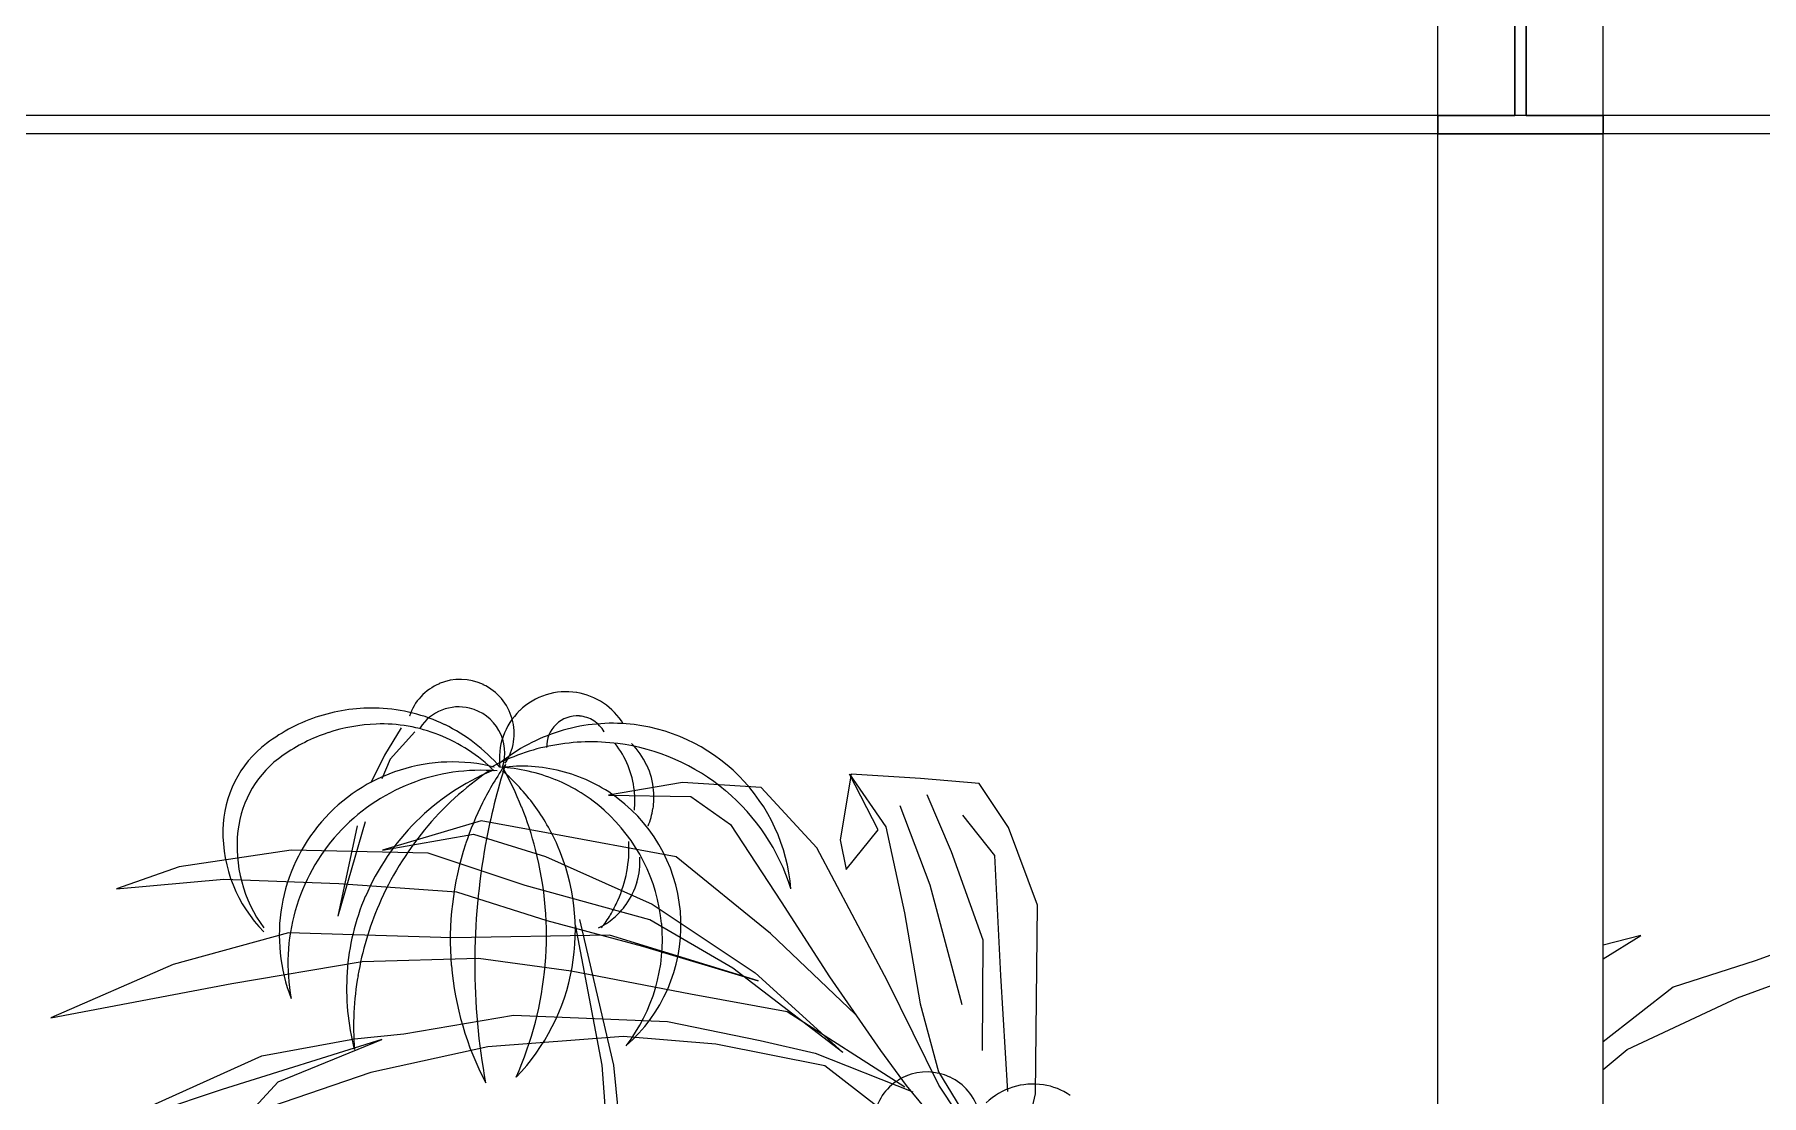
# Model space of a CAD drawing. Header units: millimetres. Extents: x 0 to 77.1, y -22.3 to 58.9.
# Drawn here: x 11.41 to 12.546, y -9.027 to -8.329 of the extents above; entities that cross this region are included whole.
import ezdxf

# ---------------------------------------------------------------- set-up
doc = ezdxf.new("R2010")
doc.units = ezdxf.units.MM
doc.linetypes.add('0', pattern=[0])
for name, color, linetype, lineweight in [('0.1normal', 7, 'Continuous', 15), ('01 TERRENO', 7, 'Continuous', 140), ('01 Vegetacion 2', 253, 'Continuous', 9), ('01 Vegetación 1', 251, 'Continuous', 9), ('01gorda', 7, 'Continuous', 30)]:
    doc.layers.add(name, color=color, linetype=linetype, lineweight=lineweight)

msp = doc.modelspace()

# ---------------------------------------------------------------- linework, layer by layer
msp.add_line((12.3329, -8.3943), (12.4418, -8.3943))
at = {"layer": '0.1normal'}
for p, q in [((12.4418, -10.0333), (12.4418, -5.7958)), ((12.3329, -10.0333), (12.3329, -5.8256)), ((13.9329, -8.3823), (8.6007, -8.3823)), ((13.9329, -8.3943), (8.4918, -8.3943))]:
    msp.add_line(p, q, dxfattribs=at)
msp.add_lwpolyline([(12.4418, -8.3943), (8.4918, -8.3943), (8.4918, -6.9443), (4.1239, -6.9443)], dxfattribs=at)
at = {"layer": '01 TERRENO'}
msp.add_spline([(2.0349, -6.7194), (2.587, -6.8733), (3.0603, -6.8996), (4.6612, -6.9971), (5.3035, -7.166), (6.1035, -7.3575), (6.4341, -7.4476), (6.7433, -7.6096), (7.3255, -8.1651), (7.7064, -8.4166), (8.7146, -8.582), (9.6013, -8.8878), (10.5403, -9.2488), (11.4492, -9.5917), (12.322, -9.9827), (13.562, -10.4339), (14.1158, -10.6023)], degree=3, dxfattribs=at)
at = {"layer": '01 Vegetacion 2', "linetype": '0'}
for p, q in [((11.676, -8.756), (11.676, -8.756)), ((11.705, -8.7566), (11.705, -8.7566)), ((11.7664, -8.7618), (11.7664, -8.7618)), ((11.784, -8.7687), (11.784, -8.7687)), ((11.5971, -8.7773), (11.5971, -8.7773)), ((11.6346, -8.7824), (11.6346, -8.7824)), ((11.6364, -8.7721), (11.6364, -8.7721)), ((11.6562, -8.7772), (11.6562, -8.7772)), ((11.6777, -8.7734), (11.6777, -8.7734)), ((11.696, -8.7721), (11.696, -8.7721)), ((11.724, -8.7791), (11.724, -8.7791)), ((11.7288, -8.7736), (11.7288, -8.7736)), ((11.7528, -8.7828), (11.7528, -8.7828)), ((11.7682, -8.7772), (11.7682, -8.7772)), ((11.7776, -8.7803), (11.7776, -8.7803)), ((11.7971, -8.7824), (11.7971, -8.7824)), ((11.7989, -8.7824), (11.7989, -8.7824)), ((11.6028, -8.7882), (11.6028, -8.7882)), ((11.6508, -8.785), (11.64, -8.803)), ((11.6598, -8.7876), (11.6436, -8.8056)), ((11.6508, -8.785), (11.6508, -8.785)), ((11.6598, -8.7876), (11.6598, -8.7876)), ((11.6634, -8.785), (11.6634, -8.785)), ((11.6757, -8.7895), (11.6757, -8.7895)), ((11.6796, -8.7829), (11.6796, -8.7829)), ((11.7152, -8.7867), (11.7152, -8.7867)), ((11.7549, -8.7873), (11.7549, -8.7873)), ((11.7845, -8.7876), (11.7845, -8.7876)), ((11.5623, -8.7953), (11.5623, -8.7953)), ((11.5732, -8.803), (11.5732, -8.803)), ((11.64, -8.803), (11.6309, -8.8211)), ((11.7465, -8.7979), (11.7465, -8.7979)), ((11.7507, -8.7965), (11.7507, -8.7965)), ((11.7917, -8.7953), (11.7917, -8.7953)), ((11.7935, -8.7953), (11.7935, -8.7953)), ((11.8025, -8.7953), (11.8025, -8.7953)), ((11.6436, -8.8056), (11.6382, -8.8185)), ((11.6502, -8.8128), (11.6502, -8.8128)), ((11.7086, -8.8134), (11.7086, -8.8134)), ((11.7104, -8.8108), (11.7104, -8.8108)), ((11.7104, -8.8134), (11.7104, -8.8134)), ((11.7122, -8.8108), (11.7122, -8.8108)), ((11.7122, -8.8134), (11.7122, -8.8134)), ((11.714, -8.8134), (11.714, -8.8134)), ((11.7158, -8.8082), (11.7158, -8.8082)), ((11.7158, -8.8108), (11.7158, -8.8108)), ((11.7158, -8.8108), (11.7158, -8.8108)), ((11.7158, -8.8108), (11.7158, -8.8108)), ((11.7176, -8.8108), (11.7176, -8.8108)), ((11.7176, -8.8108), (11.7176, -8.8108)), ((11.7176, -8.8134), (11.7176, -8.8134)), ((11.7194, -8.8082), (11.7194, -8.8082)), ((11.7194, -8.8108), (11.7194, -8.8108)), ((11.7195, -8.809), (11.7195, -8.809)), ((11.7195, -8.809), (11.7195, -8.809)), ((11.7584, -8.8141), (11.7584, -8.8141)), ((11.8002, -8.8099), (11.8002, -8.8099)), ((11.8125, -8.8095), (11.8125, -8.8095)), ((11.8731, -8.8166), (11.8731, -8.8166)), ((11.6568, -8.8218), (11.6568, -8.8218)), ((11.7525, -8.8192), (11.7525, -8.8192)), ((11.8043, -8.8263), (11.8043, -8.8263)), ((11.817, -8.8263), (11.817, -8.8263)), ((11.8644, -8.8264), (11.8644, -8.8264)), ((11.7045, -8.8343), (11.7045, -8.8343)), ((11.7122, -8.835), (11.7122, -8.835)), ((11.7302, -8.8372), (11.7302, -8.8372)), ((11.7384, -8.8359), (11.7384, -8.8359)), ((11.7845, -8.8392), (11.7845, -8.8392)), ((11.7935, -8.8314), (11.7935, -8.8314)), ((11.8043, -8.8392), (11.8043, -8.8392)), ((11.8047, -8.8327), (11.8047, -8.8327)), ((11.8166, -8.8381), (11.8166, -8.8381)), ((11.5984, -8.8469), (11.5984, -8.8469)), ((11.6273, -8.8469), (11.6093, -8.9089)), ((11.6219, -8.8495), (11.6093, -8.9089)), ((11.6219, -8.8495), (11.6219, -8.8495)), ((11.6273, -8.8469), (11.6273, -8.8469)), ((11.6608, -8.8465), (11.6608, -8.8465)), ((11.8134, -8.8495), (11.8134, -8.8495)), ((11.5336, -8.8521), (11.5336, -8.8521)), ((11.5435, -8.8527), (11.5435, -8.8527)), ((11.6093, -8.8547), (11.6093, -8.8547)), ((11.6663, -8.8521), (11.6663, -8.8521)), ((11.6934, -8.8614), (11.6934, -8.8614)), ((11.7064, -8.8614), (11.7064, -8.8614)), ((11.7537, -8.8624), (11.7537, -8.8624)), ((11.8007, -8.8598), (11.8007, -8.8598)), ((11.7393, -8.865), (11.7393, -8.865)), ((11.8079, -8.8701), (11.8079, -8.8701)), ((11.7994, -8.8796), (11.7994, -8.8796)), ((11.6273, -8.896), (11.6273, -8.896)), ((11.806, -8.8864), (11.806, -8.8864)), ((11.9073, -8.8908), (11.9073, -8.8908)), ((11.9073, -8.8908), (11.9073, -8.8908)), ((11.5723, -8.9022), (11.5723, -8.9022)), ((11.5812, -8.9053), (11.5812, -8.9053)), ((11.6364, -8.9011), (11.6364, -8.9011)), ((11.7935, -8.8985), (11.7935, -8.8985)), ((11.7989, -8.9011), (11.7989, -8.9011)), ((11.5605, -8.9166), (11.5605, -8.9166)), ((11.5605, -8.9192), (11.5605, -8.9192)), ((11.7831, -9.0069), (11.7657, -8.9146)), ((11.7682, -8.9111), (11.7682, -8.9111)), ((11.7682, -8.9111), (11.7905, -9.0069)), ((11.7808, -8.9166), (11.7808, -8.9166)), ((11.7826, -8.9166), (11.7826, -8.9166)), ((11.7886, -8.9079), (11.7886, -8.9079)), ((11.7908, -8.91), (11.7908, -8.91)), ((11.8223, -8.9137), (11.8223, -8.9137)), ((11.835, -8.9114), (11.835, -8.9114)), ((11.6839, -8.9412), (11.6839, -8.9412)), ((11.6993, -8.9399), (11.6993, -8.9399)), ((11.7457, -8.9409), (11.7457, -8.9409)), ((11.6153, -8.9457), (11.6153, -8.9457)), ((11.6225, -8.9479), (11.6225, -8.9479)), ((11.7633, -8.9427), (11.7633, -8.9427)), ((11.5786, -8.9631), (11.5786, -8.9631)), ((11.5786, -8.9631), (11.5786, -8.9631)), ((11.6201, -8.9966), (11.6201, -8.9966)), ((11.6201, -8.9966), (11.6201, -8.9966)), ((11.7989, -8.994), (11.7989, -8.994)), ((11.7989, -8.994), (11.7989, -8.994)), ((11.7881, -9.0743), (11.7831, -9.0069)), ((11.7905, -9.0069), (11.798, -9.0814)), ((11.7064, -9.0184), (11.7064, -9.0184)), ((11.7064, -9.0184), (11.7064, -9.0184)), ((11.7267, -9.0147), (11.7267, -9.0147)), ((11.7267, -9.0147), (11.7267, -9.0147)), ((11.983, -9.0141), (11.983, -9.0141)), ((12.012, -9.0147), (12.012, -9.0147)), ((12.0734, -9.0198), (12.0734, -9.0198)), ((12.091, -9.0268), (12.091, -9.0268))]:
    msp.add_line(p, q, dxfattribs=at)
for centre, radius, start, end in [((11.6898, -8.7886), 0.0354, 112.8853, 161.2432), ((11.6898, -8.7886), 0.0355, 64.675, 112.967), ((11.6898, -8.7886), 0.0354, 15.607, 64.7143), ((11.6888, -8.8014), 0.0302, 76.3076, 111.6992), ((11.7595, -8.8052), 0.044, 80.9292, 134.1127), ((11.7594, -8.8053), 0.0441, 56.1259, 80.9122), ((11.7595, -8.8051), 0.0439, 31.1815, 56.0787), ((11.6312, -8.8859), 0.1138, 107.4034, 127.2401), ((11.6319, -8.8881), 0.1161, 87.7948, 107.4117), ((11.6386, -8.8946), 0.1122, 92.0632, 108.6071), ((11.6382, -8.8836), 0.1012, 68.2678, 92.0902), ((11.6322, -8.8801), 0.1081, 64.007, 87.8034), ((11.6888, -8.8015), 0.0303, 111.672, 146.913), ((11.6888, -8.8015), 0.0303, 29.2488, 76.3563), ((11.7595, -8.8052), 0.044, 134.1401, 187.2956), ((11.6898, -8.7887), 0.0355, 326.5851, 15.6324), ((11.7668, -8.7974), 0.0202, 133.6229, 181.2659), ((11.7668, -8.7974), 0.0203, 85.9788, 133.6138), ((11.7898, -8.8998), 0.1178, 85.5802, 107.2564), ((11.7668, -8.7975), 0.0203, 57.6107, 85.9173), ((11.7667, -8.7975), 0.0203, 29.2537, 57.5161), ((11.7898, -8.8998), 0.1178, 44.9932, 85.5769), ((11.6404, -8.9001), 0.1181, 108.5556, 124.6877), ((11.6349, -8.8918), 0.1101, 45.4251, 68.258), ((11.6298, -8.8852), 0.1138, 40.854, 64.0251), ((11.6889, -8.8015), 0.0302, 342.0689, 29.2663), ((11.7897, -8.8996), 0.1175, 107.2382, 128.9577), ((11.7759, -8.9318), 0.1376, 82.6656, 100.5461), ((11.6062, -8.8531), 0.0726, 127.2253, 179.1735), ((11.6128, -8.8604), 0.0697, 124.6435, 173.6567), ((11.7758, -8.9314), 0.1372, 100.5402, 118.472), ((11.7442, -8.8328), 0.0605, 22.2439, 38.2905), ((11.7759, -8.9318), 0.1376, 50.0023, 82.6731), ((11.7673, -8.8306), 0.0498, 25.0435, 45.0919), ((11.6847, -8.9214), 0.114, 107.6033, 139.1858), ((11.6847, -8.9214), 0.114, 76.0423, 107.6236), ((11.7034, -8.9399), 0.127, 85.1894, 111.5118), ((11.7704, -8.9567), 0.1554, 112.6906, 134.8327), ((11.8242, -8.9822), 0.2046, 124.4121, 140.5397), ((11.8844, -8.9241), 0.2011, 145.0918, 153.4587), ((12.1282, -8.9389), 0.4288, 162.3726, 165.9798), ((11.709, -8.9246), 0.114, 67.5554, 86.5662), ((11.5171, -8.9225), 0.2295, 21.8274, 29.1321), ((11.6266, -8.9183), 0.1389, 36.3743, 49.0382), ((11.7303, -8.9148), 0.1046, 74.4089, 95.9605), ((11.7302, -8.9151), 0.1049, 52.9018, 74.4084), ((11.7441, -8.8328), 0.0606, 6.1621, 22.1847), ((11.7675, -8.8305), 0.0497, 4.8865, 24.9957), ((11.7898, -8.8999), 0.1178, 4.4095, 44.9797), ((11.7033, -8.9397), 0.1268, 111.5027, 137.8569), ((11.7091, -8.9242), 0.1137, 48.4525, 67.5202), ((11.7442, -8.8328), 0.0605, 0.0326, 6.1565), ((11.7673, -8.8305), 0.0499, 351.2078, 4.8334), ((11.7759, -8.9317), 0.1376, 17.312, 49.9946), ((11.8859, -8.9249), 0.2028, 153.4405, 161.7407), ((12.1253, -8.9385), 0.4259, 165.9369, 169.5695), ((11.5194, -8.9216), 0.2271, 14.4264, 21.8099), ((11.6259, -8.9186), 0.1397, 23.74, 36.3292), ((11.709, -8.9243), 0.1137, 5.3343, 48.4639), ((11.7303, -8.9149), 0.1047, 1.9128, 52.88), ((11.744, -8.8327), 0.0607, 353.8581, 359.9628), ((11.7668, -8.8303), 0.0504, 337.5739, 351.063), ((11.6847, -8.9214), 0.114, 139.1778, 170.2972), ((11.7702, -8.9567), 0.1552, 134.8101, 156.9796), ((11.6275, -8.8534), 0.0939, 179.1626, 224.4694), ((11.6341, -8.8628), 0.0912, 173.6444, 216.1679), ((11.7034, -8.9399), 0.127, 137.8443, 164.1755), ((11.8242, -8.9822), 0.2046, 140.532, 156.6596), ((11.885, -8.9245), 0.2018, 161.7791, 184.7634), ((12.1318, -8.9399), 0.4325, 169.5399, 180.0026), ((11.6265, -8.9183), 0.139, 349.918, 23.7184), ((11.7155, -8.8639), 0.0853, 349.4084, 2.7435), ((11.5187, -8.9217), 0.2278, 355.1713, 14.4227), ((11.7586, -8.8726), 0.0494, 343.7982, 2.8777), ((11.7149, -8.8638), 0.0859, 336.1693, 349.4244), ((11.7702, -8.9567), 0.1553, 156.9511, 175.9136), ((11.7587, -8.8725), 0.0494, 324.6301, 343.7096), ((11.6847, -8.9214), 0.114, 170.2931, 201.4079), ((11.7032, -8.9398), 0.1268, 164.1726, 190.5451), ((11.8242, -8.9822), 0.2046, 156.6505, 170.3426), ((11.7125, -8.8625), 0.0886, 329.1517, 335.9768), ((11.7584, -8.8723), 0.0497, 310.7106, 324.5518), ((11.7585, -8.8722), 0.0497, 296.6715, 310.533), ((11.7149, -8.8636), 0.086, 321.992, 329.0266), ((11.7303, -8.9149), 0.1047, 310.9327, 1.9159), ((11.709, -8.9243), 0.1138, 322.2102, 5.3192), ((11.8851, -8.9245), 0.2018, 184.7684, 207.7502), ((12.1315, -8.94), 0.4322, 179.9961, 190.4634), ((11.5186, -8.9217), 0.2278, 335.9191, 355.1668), ((11.7702, -8.9568), 0.1552, 175.8814, 194.8468), ((11.8244, -8.9822), 0.2048, 170.343, 184.0186), ((11.6264, -8.9183), 0.1391, 316.1155, 349.8987), ((11.9969, -9.0467), 0.0355, 112.9588, 161.2236), ((11.9968, -9.0467), 0.0354, 64.6347, 112.9721), ((11.9969, -9.0467), 0.0354, 15.5778, 64.721), ((12.0665, -9.0633), 0.044, 80.956, 134.1219), ((12.0665, -9.0633), 0.0441, 56.0919, 80.9165)]:
    msp.add_arc(centre, radius, start, end, dxfattribs=at)
at = {"layer": '01 Vegetación 1'}
for points in [[(12.0523, -9.0954), (12.0683, -9.0256), (12.0696, -8.9017), (12.0505, -8.8505), (12.0312, -8.8217), (11.9926, -8.8182), (11.9469, -8.8155), (11.9398, -8.8586), (11.9436, -8.8781), (11.9647, -8.852), (11.9459, -8.8155), (11.9698, -8.8502), (11.9821, -8.9067), (11.9924, -8.9666), (12.0045, -9.0113), (12.0247, -9.0443)], [(12.053, -9.0929), (12.0046, -9.0199), (11.9708, -8.9515), (11.9244, -8.864), (11.8877, -8.8242), (11.8361, -8.8209), (11.7874, -8.8293), (11.8414, -8.8301), (11.8675, -8.8485), (11.901, -8.8995), (11.9328, -8.9487), (11.9662, -8.9972), (11.9831, -9.0202), (12.049, -9.0998), (11.9296, -9.0074), (11.858, -8.993), (11.797, -8.9881), (11.7079, -8.9948), (11.6309, -9.0116), (11.565, -9.0343)], [(12.0199, -8.9671), (11.9989, -8.8885), (11.9792, -8.8363)], [(12.0334, -8.9971), (12.0339, -8.9247), (12.013, -8.8666), (11.9969, -8.8291)], [(11.9498, -8.9735), (11.8938, -8.9202), (11.8318, -8.8698), (11.7466, -8.8541), (11.7036, -8.8462), (11.6386, -8.8655), (11.6986, -8.8549), (11.7459, -8.8695), (11.8161, -8.9009), (11.8839, -8.9461), (11.9415, -8.9986), (11.8691, -8.943), (11.8146, -8.9113), (11.7325, -8.8887), (11.6686, -8.8674), (11.5785, -8.8655), (11.5049, -8.8764), (11.4637, -8.8908), (11.5342, -8.8845), (11.6098, -8.8873), (11.6872, -8.8929), (11.7467, -8.9117), (11.8097, -8.9285), (11.8857, -8.9513), (11.788, -8.9213), (11.6843, -8.9231), (11.5768, -8.9198), (11.5008, -8.9407), (11.4205, -8.9757), (11.5396, -8.9531), (11.6252, -8.9386), (11.7017, -8.9365), (11.7627, -8.9448), (11.8412, -8.9599), (11.9049, -8.9715), (11.9823, -9.021)], [(12.0501, -9.0242), (12.0454, -8.9478), (12.0415, -8.8689), (12.0205, -8.8425)], [(12.4418, -9.0098), (12.4576, -8.9966), (12.5301, -8.9625), (12.5847, -8.9427), (12.6339, -8.905), (12.5417, -8.9382), (12.4878, -8.9556), (12.4418, -8.9914)], [(12.4418, -8.9369), (12.4666, -8.9216), (12.4418, -8.9279)], [(11.5395, -9.0509), (11.5699, -9.0178), (11.6381, -8.9899), (11.5332, -9.0228), (11.4441, -9.0526), (11.5593, -9.0008), (11.6202, -8.9895), (11.6527, -8.9862), (11.7247, -8.9739), (11.8261, -8.9781), (11.8871, -8.9907), (11.9233, -8.999), (11.9875, -9.0243)]]:
    msp.add_lwpolyline(points, dxfattribs=at)
at = {"layer": '01gorda'}
msp.add_lwpolyline([(12.3329, -8.1756), (12.4418, -8.1756), (12.4418, -8.1876), (12.3911, -8.1876), (12.3911, -8.3823), (12.4418, -8.3823), (12.4418, -8.3943), (12.3329, -8.3943), (12.3329, -8.3823), (12.3836, -8.3823), (12.3836, -8.1876), (12.3329, -8.1876), (12.3329, -8.1756)], dxfattribs=at)

doc.saveas('drawing.dxf')
